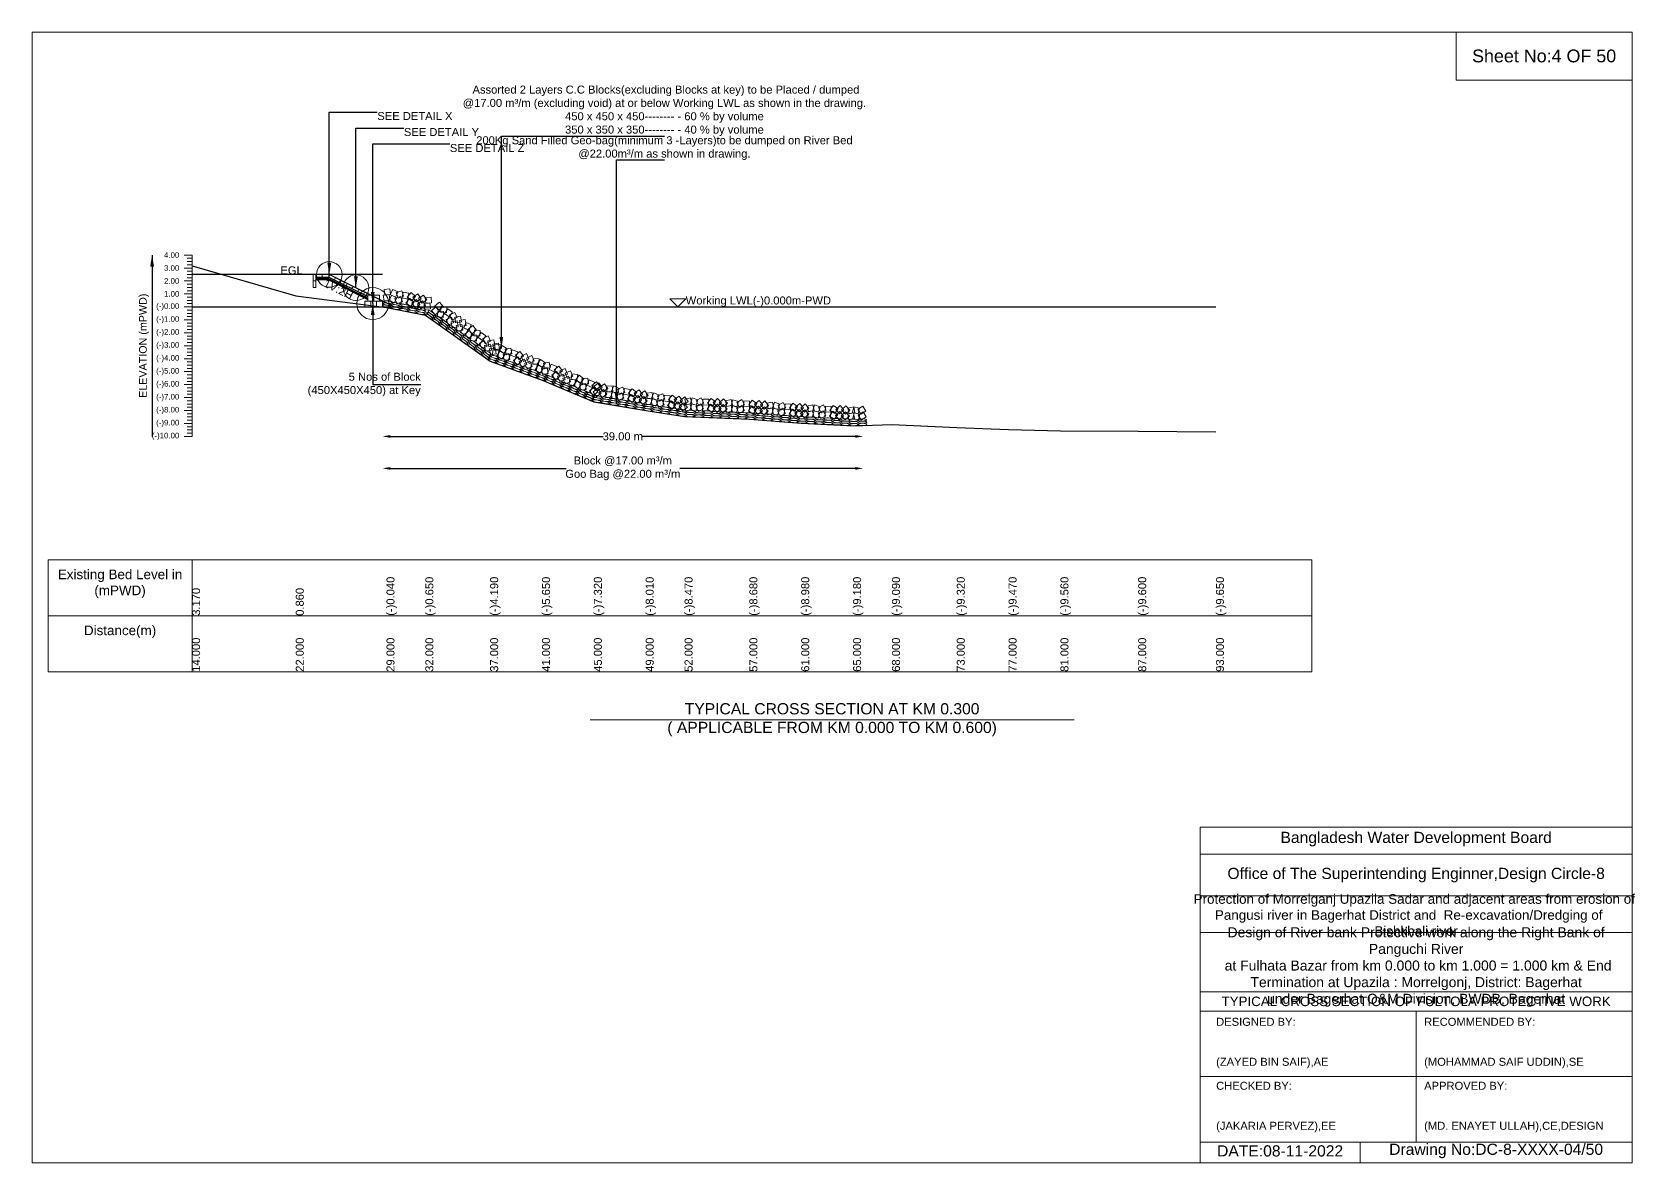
# Model space of a CAD drawing. Header units: inches. Extents: x 89000 to 305017, y -7071 to 0.
# Drawn here: x 145000 to 155017, y -7071 to 0 of the extents above; entities that cross this region are included whole.
import ezdxf

# ---------------------------------------------------------------- set-up
doc = ezdxf.new("R2010")
doc.units = ezdxf.units.IN
doc.header["$LTSCALE"] = 7
doc.header["$MEASUREMENT"] = 0
for name, color, linetype, lineweight in [('Cross section Data Border', 7, 'Continuous', 9), ('Cross Section Labels', 7, 'Continuous', 9), ('Existing_Bed_Level for Xsection', 7, 'Continuous', 25), ('Long Section Labels', 7, 'Continuous', 9)]:
    doc.layers.add(name, color=color, linetype=linetype, lineweight=lineweight)
doc.styles.get("Standard").update_dxf_attribs({"font": 'arial.ttf'})
doc.dimstyles.new('Appron Lebeling Style', dxfattribs={"dimtxt": 50, "dimasz": 50, "dimexe": 0.18, "dimexo": 0.0625, "dimgap": 0.09, "dimtad": 0, "dimtih": 1, "dimtoh": 1, "dimdec": 4, "dimzin": 0, "dimdsep": 46, "dimtxsty": 'Standard', "dimcen": 0.09, "dimse1": 1, "dimse2": 1, "dimadec": 0, "dimazin": 0, "dimtfac": 1, "dimtdec": 4, "dimtofl": 0, "dimtmove": 0, "dimatfit": 3, "dimfxl": 1, "dimtolj": 1, "dimtzin": 0, "dimarcsym": 0})
doc.dimstyles.get("Standard").update_dxf_attribs({"dimtxt": 0.18, "dimasz": 0.18, "dimexe": 0.18, "dimexo": 0.0625, "dimgap": 0.09, "dimtad": 0, "dimtih": 1, "dimtoh": 1, "dimdec": 4, "dimzin": 0, "dimdsep": 46, "dimtxsty": 'Standard', "dimcen": 0.09, "dimadec": 0, "dimazin": 0, "dimtfac": 1, "dimtdec": 4, "dimtofl": 0, "dimtmove": 0, "dimatfit": 3, "dimfxl": 1, "dimtolj": 1, "dimtzin": 0, "dimarcsym": 0})

# ---------------------------------------------------------------- blocks, each defined once
blk = doc.blocks.new('*D5')
at = {"layer": 'Cross Section Labels', "color": 0, "lineweight": -2, "transparency": 16777216}
for p, q in [((147240, -2528), (148570, -2528)), ((150145, -2528), (148815, -2528))]:
    blk.add_line(p, q, dxfattribs=at)
at = {"layer": 'Cross Section Labels', "color": 0, "transparency": 16777216}
for points in [[(147240, -2520), (147240, -2537), (147190, -2528)], [(150145, -2520), (150145, -2537), (150195, -2528)]]:
    blk.add_solid(points, dxfattribs=at)
at = {"layer": 'Defpoints', "color": 0, "transparency": 16777216}
for p in [(147190, -1718), (150195, -2460), (150195, -2528)]:
    blk.add_point(p, dxfattribs=at)
at = {"layer": 'Cross Section Labels', "color": 0, "transparency": 16777216, "insert": (148692, -2528), "char_height": 50, "attachment_point": 5}
blk.add_mtext('\\A1;39.00 m', dxfattribs=at)
blk = doc.blocks.new('*D6')
at = {"layer": 'Cross Section Labels', "color": 0, "lineweight": -2, "transparency": 16777216}
for p, q in [((147240, -2728), (148337, -2728)), ((150145, -2728), (149048, -2728))]:
    blk.add_line(p, q, dxfattribs=at)
at = {"layer": 'Cross Section Labels', "color": 0, "transparency": 16777216}
for points in [[(147240, -2720), (147240, -2737), (147190, -2728)], [(150145, -2720), (150145, -2737), (150195, -2728)]]:
    blk.add_solid(points, dxfattribs=at)
at = {"layer": 'Defpoints', "color": 0, "transparency": 16777216}
for p in [(147190, -1718), (150195, -2460), (150195, -2728)]:
    blk.add_point(p, dxfattribs=at)
at = {"layer": 'Cross Section Labels', "color": 0, "transparency": 16777216, "insert": (148692, -2728), "char_height": 50, "attachment_point": 5}
blk.add_mtext('\\A1;Block @17.00 m³/m ^JGoo Bag @22.00 m³/m ', dxfattribs=at)

msp = doc.modelspace()

# ---------------------------------------------------------------- linework, layer by layer
at = {"layer": 'Cross section Data Border'}
msp.add_lwpolyline([(145100, -3300), (152998.51042, -3300), (152998.51042, -4000), (145100, -4000)], close=True, dxfattribs=at)
for points in [[(146000, -3300), (146000, -4000)], [(145100, -3650), (152998.51042, -3650)]]:
    msp.add_lwpolyline(points, dxfattribs=at)
at = {"layer": 'Cross Section Labels'}
for points in [[(145000, 0), (155000, 0), (155000, -7071), (145000, -7071)], [(153900, 0), (155000, 0), (155000, -300), (153900, -300)], [(149035.2, -1718.35), (149085.2, -1668.35), (148985.2, -1668.35)]]:
    msp.add_lwpolyline(points, close=True, dxfattribs=at)
for points in [[(148488, -4300), (150000, -4300), (151512, -4300)], [(152300, -7071), (152300, -4971), (155000, -4971)], [(152300, -5141), (155000, -5141)], [(152300, -5401), (155000, -5401)], [(152300, -5631), (155000, -5631)], [(152300, -6001), (155000, -6001)], [(152300, -6121), (155000, -6121)], [(153650, -6121), (153650, -6941)], [(152300, -6531), (155000, -6531)], [(152300, -6941), (155000, -6941)], [(153300, -6941), (153300, -7071)]]:
    msp.add_lwpolyline(points, dxfattribs=at)
for centre, radius in [((146857.7, -1515.85), 80), ((147023.75, -1598.875), 80), ((147129.05, -1698.1), 100)]:
    msp.add_circle(centre, radius, dxfattribs=at)
at = {"layer": 'Existing_Bed_Level for Xsection'}
for points in [[(146000, -1461.58), (146648, -1648.69), (147215, -1721.59), (147458, -1771), (147863, -2057.74), (148187, -2176), (148511, -2311.27), (148835, -2367.16), (149078, -2404.42), (149483, -2421.43), (149807, -2445.73), (150131, -2461.93), (150374, -2454.64), (150779, -2473.27), (151103, -2485.42), (151427, -2492.71), (151913, -2495.95), (152399, -2500)], [(147189.8, -1515.85), (146000, -1515.85)], [(147262.7, -1718.35), (146861.12056, -1517.56028), (146857.7, -1515.85), (146853.8757, -1515.85), (146772.8757, -1515.85)], [(146772.8757, -1532.05), (146853.8757, -1532.05), (147098.675, -1654.44965)], [(146772.8757, -1540.15), (146851.96355, -1540.15), (147098.675, -1663.50573)], [(146772.8757, -1548.25), (146850.0514, -1548.25), (147098.675, -1672.5618)], [(146000, -1718.35), (152399, -1718.35)]]:
    msp.add_lwpolyline(points, dxfattribs=at)
at = {"layer": 'Long Section Labels'}
for points in [[(146000, -1394.35), (145950, -1394.35)], [(146000, -2528.35), (146000, -2447.35), (146000, -2366.35), (146000, -2285.35), (146000, -2204.35), (146000, -2123.35), (146000, -2042.35), (146000, -1961.35), (146000, -1880.35), (146000, -1799.35), (146000, -1718.35), (146000, -1637.35), (146000, -1556.35), (146000, -1475.35), (146000, -1394.35)], [(146000, -1475.35), (145950, -1475.35)], [(146000, -1414.6), (145970, -1414.6)], [(146000, -1434.85), (145970, -1434.85)], [(146000, -1455.1), (145970, -1455.1)], [(146000, -1495.6), (145970, -1495.6)], [(146000, -1556.35), (145950, -1556.35)], [(146000, -1515.85), (145970, -1515.85)], [(146000, -1536.1), (145970, -1536.1)], [(146000, -1576.6), (145970, -1576.6)], [(146000, -1596.85), (145970, -1596.85)], [(146000, -1637.35), (145950, -1637.35)], [(146000, -1617.1), (145970, -1617.1)], [(146000, -1657.6), (145970, -1657.6)], [(146000, -1677.85), (145970, -1677.85)], [(146000, -1698.1), (145970, -1698.1)], [(146000, -1718.35), (145950, -1718.35)], [(146000, -1799.35), (145950, -1799.35)], [(146000, -1738.6), (145970, -1738.6)], [(146000, -1758.85), (145970, -1758.85)], [(146000, -1779.1), (145970, -1779.1)], [(146000, -1880.35), (145950, -1880.35)], [(146000, -1819.6), (145970, -1819.6)], [(146000, -1839.85), (145970, -1839.85)], [(146000, -1860.1), (145970, -1860.1)], [(146000, -1900.6), (145970, -1900.6)], [(146000, -1961.35), (145950, -1961.35)], [(146000, -1920.85), (145970, -1920.85)], [(146000, -1941.1), (145970, -1941.1)], [(146000, -1981.6), (145970, -1981.6)], [(146000, -2001.85), (145970, -2001.85)], [(146000, -2042.35), (145950, -2042.35)], [(146000, -2022.1), (145970, -2022.1)], [(146000, -2062.6), (145970, -2062.6)], [(146000, -2082.85), (145970, -2082.85)], [(146000, -2103.1), (145970, -2103.1)], [(146000, -2123.35), (145950, -2123.35)], [(146000, -2143.6), (145970, -2143.6)], [(146000, -2163.85), (145970, -2163.85)], [(146000, -2184.1), (145970, -2184.1)], [(146000, -2204.35), (145950, -2204.35)], [(146000, -2285.35), (145950, -2285.35)], [(146000, -2224.6), (145970, -2224.6)], [(146000, -2244.85), (145970, -2244.85)], [(146000, -2265.1), (145970, -2265.1)], [(146000, -2366.35), (145950, -2366.35)], [(146000, -2305.6), (145970, -2305.6)], [(146000, -2325.85), (145970, -2325.85)], [(146000, -2346.1), (145970, -2346.1)], [(146000, -2386.6), (145970, -2386.6)], [(146000, -2447.35), (145950, -2447.35)], [(146000, -2406.85), (145970, -2406.85)], [(146000, -2427.1), (145970, -2427.1)], [(146000, -2467.6), (145970, -2467.6)], [(146000, -2487.85), (145970, -2487.85)], [(146000, -2528.35), (145950, -2528.35)], [(146000, -2508.1), (145970, -2508.1)]]:
    msp.add_lwpolyline(points, dxfattribs=at)
for points in [[(146772.8757, -1515.85), (146756.6757, -1515.85), (146756.6757, -1556.35), (146772.8757, -1556.35)], [(146772.8757, -1556.35), (146756.6757, -1556.35), (146756.6757, -1596.85), (146772.8757, -1596.85)], [(146813.3757, -1515.85), (146772.8757, -1515.85), (146772.8757, -1532.05), (146813.3757, -1532.05)], [(146853.8757, -1515.85), (146813.3757, -1515.85), (146813.3757, -1532.05), (146853.8757, -1532.05)], [(146897.34486, -1535.67243), (146861.12056, -1517.56028), (146853.8757, -1532.05), (146890.1, -1550.16215)], [(146933.56916, -1553.78458), (146897.34486, -1535.67243), (146890.1, -1550.16215), (146926.3243, -1568.2743)], [(146969.79346, -1571.89673), (146933.56916, -1553.78458), (146926.3243, -1568.2743), (146962.5486, -1586.38645)], [(147006.01776, -1590.00888), (146969.79346, -1571.89673), (146962.5486, -1586.38645), (146998.7729, -1604.4986)], [(147042.24207, -1608.12103), (147006.01776, -1590.00888), (146998.7729, -1604.4986), (147034.9972, -1622.61075)], [(147078.46637, -1626.23318), (147042.24207, -1608.12103), (147034.9972, -1622.61075), (147071.22151, -1640.7229)], [(147116.9, -1681.9), (147080.45, -1681.9), (147080.45, -1718.35), (147116.9, -1718.35)], [(147135.125, -1645.45), (147098.675, -1645.45), (147098.675, -1681.9), (147135.125, -1681.9)], [(147153.35, -1681.9), (147116.9, -1681.9), (147116.9, -1718.35), (147153.35, -1718.35)], [(147171.575, -1645.45), (147135.125, -1645.45), (147135.125, -1681.9), (147171.575, -1681.9)], [(147189.8, -1681.9), (147153.35, -1681.9), (147153.35, -1718.35), (147189.8, -1718.35)], [(147231.09232, -1641.12664), (147194.96971, -1646.00103), (147199.84411, -1682.12364), (147235.96672, -1677.24925)], [(147235.74049, -1604.97423), (147199.61788, -1609.84862), (147204.49228, -1645.97123), (147240.61488, -1641.09683)], [(147279.98622, -1660.90445), (147247.36727, -1644.63773), (147231.10054, -1677.25668), (147263.7195, -1693.52341)], [(147287.24911, -1625.18537), (147254.63015, -1608.91864), (147238.36343, -1641.53759), (147270.98238, -1657.80432)], [(147302.77397, -1653.28295), (147268.20197, -1664.83195), (147279.75097, -1699.40395), (147314.32297, -1687.85494)], [(147310.03685, -1617.56386), (147275.46485, -1629.11286), (147287.01385, -1663.68486), (147321.58585, -1652.13586)], [(147348.47254, -1669.37822), (147312.75345, -1662.11534), (147305.49057, -1697.83443), (147341.20966, -1705.09731)], [(147355.73542, -1633.65914), (147320.01633, -1626.39626), (147312.75345, -1662.11534), (147348.47254, -1669.37822)], [(147388.42548, -1689.2774), (147361.10883, -1665.14437), (147336.9758, -1692.46102), (147364.29245, -1716.59405)], [(147395.68836, -1653.55831), (147368.37171, -1629.42528), (147344.23868, -1656.74193), (147371.55533, -1680.87496)], [(147403.56541, -1672.87693), (147373.16457, -1692.9864), (147393.27404, -1723.38725), (147423.67489, -1703.27778)], [(147410.8283, -1637.15784), (147380.42745, -1657.26731), (147400.53692, -1687.66816), (147430.93777, -1667.55869)], [(147459.39806, -1710.52054), (147439.26439, -1680.13572), (147408.87956, -1700.26939), (147429.01324, -1730.65422)], [(147466.66094, -1674.80146), (147446.52727, -1644.41663), (147416.14244, -1664.55031), (147436.27612, -1694.93513)], [(147486.93022, -1693.34886), (147450.5489, -1695.58553), (147452.78558, -1731.96684), (147489.16689, -1729.73017)], [(147494.1931, -1657.62977), (147457.81179, -1659.86645), (147460.04846, -1696.24776), (147496.42977, -1694.01108)], [(147568.8718, -1716.10611), (147545.59361, -1688.05743), (147517.54493, -1711.33563), (147540.82313, -1739.3843)], [(147547.80968, -1745.85487), (147524.53148, -1717.8062), (147496.48281, -1741.0844), (147519.761, -1769.13307)], [(147571.73497, -1748.07949), (147535.44274, -1744.69181), (147532.05505, -1780.98404), (147568.34728, -1784.37172)], [(147592.7971, -1718.33072), (147556.50486, -1714.94304), (147553.11718, -1751.23527), (147589.40941, -1754.62296)], [(147607.04923, -1781.25057), (147577.30046, -1760.18845), (147556.23833, -1789.93721), (147585.9871, -1810.99934)], [(147628.11136, -1751.50181), (147598.36259, -1730.43968), (147577.30046, -1760.18845), (147607.04923, -1781.25057)], [(147635.57132, -1815.58285), (147620.31937, -1782.47725), (147587.21377, -1797.7292), (147602.46572, -1830.8348)], [(147656.63345, -1785.83408), (147641.3815, -1752.72848), (147608.2759, -1767.98043), (147623.52785, -1801.08603)], [(147677.10499, -1776.93976), (147641.17382, -1783.06783), (147647.3019, -1818.99901), (147683.23307, -1812.87093)], [(147712.9937, -1833.91631), (147706.83701, -1797.99003), (147670.91073, -1804.14671), (147677.06742, -1840.07299)], [(147656.04286, -1806.68853), (147620.11169, -1812.8166), (147626.23977, -1848.74778), (147662.17094, -1842.6197)], [(147691.93157, -1863.66508), (147685.77488, -1827.73879), (147649.8486, -1833.89548), (147656.00529, -1869.82176)], [(147724.05234, -1859.06697), (147689.86342, -1846.42892), (147677.22537, -1880.61784), (147711.41429, -1893.25589)], [(147745.11447, -1829.3182), (147710.92555, -1816.68015), (147698.2875, -1850.86908), (147732.47642, -1863.50712)], [(147756.05106, -1893.28977), (147732.77286, -1865.2411), (147704.72419, -1888.5193), (147728.00239, -1916.56797)], [(147777.11319, -1863.541), (147753.83499, -1835.49233), (147725.78632, -1858.77053), (147749.06451, -1886.8192)], [(147779.97635, -1895.51439), (147743.68412, -1892.12671), (147740.29643, -1928.41894), (147776.58866, -1931.80662)], [(147801.03848, -1865.76562), (147764.74625, -1862.37794), (147761.35856, -1898.67017), (147797.65079, -1902.05785)], [(147836.35274, -1898.9367), (147806.60397, -1877.87458), (147785.54184, -1907.62334), (147815.29061, -1928.68547)], [(147864.87483, -1933.26897), (147849.62288, -1900.16338), (147816.51728, -1915.41533), (147831.76924, -1948.52093)], [(147815.29061, -1928.68547), (147785.54184, -1907.62334), (147764.47971, -1937.37211), (147794.22848, -1958.43424)], [(147843.8127, -1963.01774), (147828.56075, -1929.91215), (147795.45516, -1945.1641), (147810.70711, -1978.26969)], [(147864.28425, -1954.12342), (147828.35307, -1960.2515), (147834.48115, -1996.18267), (147870.41232, -1990.0546)], [(147885.34637, -1924.37466), (147849.4152, -1930.50273), (147855.54328, -1966.43391), (147891.47445, -1960.30583)], [(147900.17295, -2011.09997), (147894.01626, -1975.17369), (147858.08998, -1981.33038), (147864.24667, -2017.25666)], [(147916.38071, -1990.08303), (147880.07167, -1986.88048), (147876.86913, -2023.18952), (147913.17816, -2026.39207)], [(147921.23508, -1981.35121), (147915.07839, -1945.42492), (147879.15211, -1951.58161), (147885.3088, -1987.50789)], [(147928.87848, -1955.84258), (147892.56944, -1952.64003), (147889.36689, -1988.94907), (147925.67593, -1992.15162)], [(147956.2528, -2014.68659), (147926.41792, -1993.74661), (147905.47794, -2023.58149), (147935.31282, -2044.52147)], [(147968.75056, -1980.44614), (147938.91569, -1959.50616), (147917.97571, -1989.34104), (147947.81058, -2010.28102)], [(147992.41878, -1976.30081), (147956.51304, -1982.57616), (147962.78838, -2018.4819), (147998.69413, -2012.20656)], [(148035.21314, -1999.01778), (148000.97269, -1986.52001), (147988.47493, -2020.76046), (148022.71538, -2033.25823)], [(148071.75975, -2024.64121), (148048.3388, -1996.71162), (148020.40922, -2020.13256), (148043.83016, -2048.06215)], [(147979.92102, -2010.54126), (147944.01527, -2016.81661), (147950.29062, -2052.72235), (147986.19636, -2046.44701)], [(148022.71538, -2033.25823), (147988.47493, -2020.76046), (147975.97716, -2055.00091), (148010.21761, -2067.49868)], [(148059.26198, -2058.88165), (148035.84104, -2030.95207), (148007.91145, -2054.37301), (148031.3324, -2082.3026)], [(148076.67406, -2044.91696), (148043.61903, -2060.2782), (148058.98027, -2093.33323), (148092.0353, -2077.97199)], [(148089.17182, -2010.67651), (148056.1168, -2026.03776), (148071.47804, -2059.09278), (148104.53307, -2043.73154)], [(148126.28279, -2090.45047), (148110.89523, -2057.40769), (148077.85245, -2072.79525), (148093.24, -2105.83803)], [(148138.78055, -2056.21003), (148123.39299, -2023.16724), (148090.35021, -2038.5548), (148105.73777, -2071.59758)], [(148156.06386, -2077.56738), (148119.75482, -2074.36483), (148116.55227, -2110.67387), (148152.86131, -2113.87642)], [(148168.56162, -2043.32693), (148132.25259, -2040.12438), (148129.05004, -2076.43342), (148165.35908, -2079.63597)], [(148195.93594, -2102.17094), (148166.10107, -2081.23096), (148145.16109, -2111.06584), (148174.99596, -2132.00582)], [(148208.43371, -2067.93049), (148178.59883, -2046.99051), (148157.65885, -2076.82539), (148187.49373, -2097.76537)], [(148219.60417, -2098.02561), (148183.69842, -2104.30095), (148189.97377, -2140.2067), (148225.87951, -2133.93135)], [(148232.10193, -2063.78516), (148196.19618, -2070.0605), (148202.47153, -2105.96625), (148238.37728, -2099.6909)], [(148278.8783, -2090.59505), (148245.2421, -2076.55194), (148231.19899, -2110.18814), (148264.83519, -2124.23125)], [(148314.22091, -2117.85518), (148292.09532, -2088.88864), (148263.12877, -2111.01423), (148285.25436, -2139.98077)], [(148264.83519, -2124.23125), (148231.19899, -2110.18814), (148217.15588, -2143.82433), (148250.79208, -2157.86744)], [(148300.1778, -2151.49138), (148278.0522, -2122.52483), (148249.08566, -2144.65042), (148271.21125, -2173.61697)], [(148318.20737, -2138.33358), (148284.4875, -2152.17456), (148298.32847, -2185.89443), (148332.04835, -2172.05346)], [(148332.25048, -2104.69739), (148298.53061, -2118.53837), (148312.37158, -2152.25824), (148346.09146, -2138.41726)], [(148365.69245, -2186.07763), (148351.82462, -2152.36879), (148318.11578, -2166.23661), (148331.98361, -2199.94545)], [(148379.73556, -2152.44143), (148365.86773, -2118.73259), (148332.15889, -2132.60042), (148346.02672, -2166.30926)], [(148396.02898, -2174.56323), (148359.90331, -2169.71156), (148355.05164, -2205.83723), (148391.17731, -2210.6889)], [(148410.07209, -2140.92704), (148373.94642, -2136.07537), (148369.09475, -2172.20104), (148405.22042, -2177.05271)], [(148434.74003, -2200.95589), (148405.88906, -2178.67981), (148383.61298, -2207.53079), (148412.46395, -2229.80687)], [(148448.78314, -2167.3197), (148419.93217, -2145.04362), (148397.65609, -2173.8946), (148426.50706, -2196.17068)], [(148458.57239, -2197.89201), (148422.41825, -2202.52676), (148427.05301, -2238.6809), (148463.20714, -2234.04614)], [(148472.6155, -2164.25581), (148436.46136, -2168.89057), (148441.09612, -2205.04471), (148477.25026, -2200.40995)], [(148514.33165, -2188.89683), (148480.69546, -2174.85372), (148466.65235, -2208.48991), (148500.28854, -2222.53302)], [(148549.67426, -2216.15696), (148527.54867, -2187.19041), (148498.58213, -2209.316), (148520.70772, -2238.28255)], [(148542.15623, -2193.08714), (148512.36763, -2214.09289), (148533.37338, -2243.8815), (148563.16198, -2222.87575)], [(148599.08498, -2229.05164), (148578.05551, -2199.27977), (148548.28364, -2220.30923), (148569.31311, -2250.0811)], [(148500.28854, -2222.53302), (148466.65235, -2208.48991), (148452.60924, -2242.12611), (148486.24543, -2256.16922)], [(148535.63115, -2249.79315), (148513.50556, -2220.82661), (148484.53902, -2242.9522), (148506.66461, -2271.91874)], [(148535.96012, -2229.00665), (148506.17152, -2250.0124), (148527.17727, -2279.801), (148556.96587, -2258.79525)], [(148592.88886, -2264.97114), (148571.8594, -2235.19927), (148542.08753, -2256.22874), (148563.11699, -2286.0006)], [(148619.89752, -2246.98729), (148583.59893, -2250.30623), (148586.91788, -2286.60482), (148623.21646, -2283.28587)], [(148626.09363, -2211.06778), (148589.79505, -2214.38673), (148593.11399, -2250.68531), (148629.41258, -2247.36637)], [(148663.51576, -2264.09189), (148630.42692, -2248.80361), (148615.13864, -2281.89245), (148648.22748, -2297.18072)], [(148669.71187, -2228.17238), (148636.62303, -2212.88411), (148621.33476, -2245.97294), (148654.4236, -2261.26122)], [(148686.06646, -2255.79525), (148651.85367, -2268.36852), (148664.42694, -2302.58131), (148698.63974, -2290.00804)], [(148692.26258, -2219.87574), (148658.04978, -2232.44902), (148670.62306, -2266.66181), (148704.83585, -2254.08854)], [(148732.22401, -2270.5227), (148696.30451, -2264.32659), (148690.1084, -2300.24609), (148726.0279, -2306.4422)], [(148738.42013, -2234.6032), (148702.50063, -2228.40708), (148696.30451, -2264.32659), (148732.22401, -2270.5227)], [(148772.75175, -2289.22344), (148744.72864, -2265.91447), (148721.41967, -2293.93758), (148749.44278, -2317.24655)], [(148778.94786, -2253.30394), (148750.92475, -2229.99497), (148727.61579, -2258.01808), (148755.63889, -2281.32704)], [(148787.39664, -2272.37945), (148757.60803, -2293.3852), (148778.61378, -2323.1738), (148808.40239, -2302.16805)], [(148793.59275, -2236.45994), (148763.80415, -2257.46569), (148784.8099, -2287.2543), (148814.5985, -2266.24855)], [(148844.32538, -2308.34394), (148823.29592, -2278.57207), (148793.52405, -2299.60154), (148814.55351, -2329.3734)], [(148850.52149, -2272.42444), (148829.49203, -2242.65257), (148799.72016, -2263.68203), (148820.74963, -2293.4539)], [(148869.89388, -2289.69513), (148833.66359, -2293.69118), (148837.65964, -2329.92147), (148873.88993, -2325.92543)], [(148875.41832, -2253.66621), (148839.18803, -2257.66226), (148843.18407, -2293.89255), (148879.41436, -2289.89651)], [(148913.82386, -2305.98242), (148880.45536, -2291.31456), (148865.7875, -2324.68305), (148899.156, -2339.35091)], [(148919.34829, -2269.9535), (148885.9798, -2255.28564), (148871.31194, -2288.65413), (148904.68043, -2303.32199)], [(148936.21574, -2297.26621), (148902.24364, -2310.47603), (148915.45347, -2344.44813), (148949.42556, -2331.23831)], [(148941.74017, -2261.23729), (148907.76808, -2274.44711), (148920.9779, -2308.41921), (148954.94999, -2295.20939)], [(148988.16463, -2275.10044), (148952.13571, -2269.57601), (148946.61128, -2305.60493), (148982.6402, -2311.12936)], [(149029.03444, -2293.04129), (149000.58105, -2270.25956), (148977.79932, -2298.71295), (149006.25271, -2321.49468)], [(149043.36231, -2275.92682), (149013.97106, -2297.48505), (149035.52929, -2326.87629), (149064.92054, -2305.31806)], [(149100.95257, -2310.82221), (149079.37094, -2281.44814), (149049.99687, -2303.02977), (149071.5785, -2332.40384)], [(149114.99639, -2287.56099), (149079.42513, -2295.51633), (149087.38047, -2331.0876), (149122.95174, -2323.13225)], [(149160.45081, -2298.91941), (149125.67189, -2288.00936), (149114.76184, -2322.78828), (149149.54076, -2333.69833)], [(149181.74858, -2287.79406), (149149.43488, -2304.65903), (149166.29985, -2336.97273), (149198.61356, -2320.10776)], [(149229.41584, -2296.46878), (149192.99794, -2294.93922), (149191.46839, -2331.35712), (149227.88628, -2332.88667)], [(149272.01045, -2309.8072), (149241.22471, -2290.29206), (149221.70957, -2321.07779), (149252.4953, -2340.59294)], [(149284.36971, -2291.22114), (149257.52699, -2315.88024), (149282.18609, -2342.72296), (149309.02881, -2318.06386)], [(149345.44756, -2319.5729), (149320.7671, -2292.74983), (149293.94403, -2317.4303), (149318.62449, -2344.25337)], [(149369.92165, -2298.26785), (149334.35038, -2306.22319), (149342.30573, -2341.79446), (149377.87699, -2333.83911)], [(149415.37607, -2309.62627), (149380.59715, -2298.71622), (149369.68709, -2333.49514), (149404.46601, -2344.40519)], [(149436.67384, -2298.50092), (149404.36014, -2315.36589), (149421.22511, -2347.67959), (149453.53881, -2330.81462)], [(149530.22992, -2322.01317), (149500.10246, -2301.49638), (149479.58567, -2331.62384), (149509.71314, -2352.14063)], [(149543.19359, -2303.84351), (149515.55463, -2327.60673), (149539.31784, -2355.24569), (149566.9568, -2331.48247)], [(148982.6402, -2311.12936), (148946.61128, -2305.60493), (148941.08685, -2341.63385), (148977.11577, -2347.15828)], [(149023.51, -2329.07021), (148995.05661, -2306.28848), (148972.27488, -2334.74187), (149000.72827, -2357.5236)], [(149037.83787, -2311.95574), (149008.44663, -2333.51397), (149030.00486, -2362.90521), (149059.3961, -2341.34698)], [(149095.42813, -2346.85113), (149073.84651, -2317.47706), (149044.47244, -2339.05869), (149066.05406, -2368.43276)], [(149113.46684, -2323.97888), (149077.89557, -2331.93423), (149085.85092, -2367.50549), (149121.42219, -2359.55015)], [(149158.92126, -2335.33731), (149124.14234, -2324.42725), (149113.23229, -2359.20617), (149148.01121, -2370.11622)], [(149180.21903, -2324.21195), (149147.90533, -2341.07692), (149164.7703, -2373.39063), (149197.084, -2356.52565)], [(149227.88628, -2332.88667), (149191.46839, -2331.35712), (149189.93884, -2367.77501), (149226.35673, -2369.30456)], [(149270.4809, -2346.2251), (149239.69516, -2326.70995), (149220.18001, -2357.49569), (149250.96575, -2377.01083)], [(149282.84016, -2327.63904), (149255.99744, -2352.29813), (149280.65654, -2379.14085), (149307.49926, -2354.48175)], [(149343.91801, -2355.9908), (149319.23755, -2329.16773), (149292.41447, -2353.84819), (149317.09494, -2380.67126)], [(149368.3921, -2334.68574), (149332.82083, -2342.64109), (149340.77618, -2378.21235), (149376.34744, -2370.25701)], [(149413.84652, -2346.04417), (149379.0676, -2335.13411), (149368.15754, -2369.91303), (149402.93646, -2380.82309)], [(149435.14429, -2334.91881), (149402.83059, -2351.78378), (149419.69556, -2384.09749), (149452.00926, -2367.23252)], [(149482.81154, -2343.59353), (149446.39365, -2342.06398), (149444.86409, -2378.48187), (149481.28199, -2380.01142)], [(149484.34109, -2307.17564), (149447.9232, -2305.64609), (149446.39365, -2342.06398), (149482.81154, -2343.59353)], [(149527.50383, -2358.36108), (149497.37637, -2337.8443), (149476.85958, -2367.97176), (149506.98704, -2388.48854)], [(149540.46749, -2340.19143), (149512.82853, -2363.95464), (149536.59175, -2391.5936), (149564.23071, -2367.83039)], [(149600.58016, -2370.53601), (149576.79494, -2342.91599), (149549.17491, -2366.7012), (149572.96013, -2394.32123)], [(149603.30625, -2334.1881), (149579.52103, -2306.56807), (149551.90101, -2330.35329), (149575.68622, -2357.97332)], [(149625.74149, -2350.04715), (149589.9279, -2356.82866), (149596.70941, -2392.64226), (149632.523, -2385.86074)], [(149628.46758, -2313.69923), (149592.65399, -2320.48075), (149599.4355, -2356.29434), (149635.2491, -2349.51283)], [(149670.79789, -2362.89391), (149636.39648, -2350.84627), (149624.34884, -2385.24768), (149658.75025, -2397.29532)], [(149673.52398, -2326.546), (149639.12257, -2314.49836), (149627.07493, -2348.89977), (149661.47634, -2360.9474)], [(149692.44993, -2352.47481), (149659.5992, -2368.26824), (149675.39263, -2401.11896), (149708.24335, -2385.32554)], [(149695.17602, -2316.1269), (149662.3253, -2331.92032), (149678.11872, -2364.77105), (149710.96945, -2348.97763)], [(149739.8062, -2362.71207), (149703.45828, -2359.98598), (149700.73219, -2396.33389), (149737.0801, -2399.05999)], [(149742.53229, -2326.36416), (149706.18438, -2323.63806), (149703.45828, -2359.98598), (149739.8062, -2362.71207)], [(149781.93923, -2377.44374), (149751.81177, -2356.92695), (149731.29498, -2387.05441), (149761.42245, -2407.5712)], [(149784.66533, -2341.09582), (149754.53787, -2320.57904), (149734.02108, -2350.7065), (149764.14854, -2371.22329)], [(149794.9029, -2359.27408), (149767.26394, -2383.0373), (149791.02715, -2410.67626), (149818.66611, -2386.91304)], [(149797.62899, -2322.92617), (149769.99003, -2346.68938), (149793.75324, -2374.32834), (149821.3922, -2350.56513)], [(149853.60357, -2388.44053), (149829.13802, -2361.42129), (149802.11878, -2385.88684), (149826.58433, -2412.90608)], [(149855.42379, -2352.03601), (149830.95824, -2325.01677), (149803.939, -2349.48232), (149828.40455, -2376.50156)], [(149878.24695, -2367.33153), (149842.61331, -2375.00266), (149850.28444, -2410.6363), (149885.91808, -2402.96517)], [(149880.06717, -2330.92701), (149844.43354, -2338.59813), (149852.10466, -2374.23177), (149887.7383, -2366.56064)], [(149923.60925, -2379.05245), (149888.91853, -2367.86511), (149877.73118, -2402.55582), (149912.4219, -2413.74317)], [(149925.42947, -2342.64793), (149890.73876, -2331.46058), (149879.55141, -2366.1513), (149914.24213, -2377.33865)], [(149944.99515, -2368.09748), (149912.54785, -2384.70395), (149929.15432, -2417.15125), (149961.60163, -2400.54478)], [(149946.81538, -2331.69295), (149914.36808, -2348.29943), (149930.97455, -2380.74673), (149963.42185, -2364.14026)], [(149992.59164, -2377.15244), (149956.18711, -2375.33222), (149954.36689, -2411.73674), (149990.77141, -2413.55697)], [(149994.41186, -2340.74792), (149958.00734, -2338.92769), (149956.18711, -2375.33222), (149992.59164, -2377.15244)], [(150035.07841, -2390.83048), (150004.44944, -2371.07019), (149984.68916, -2401.69916), (150015.31812, -2421.45944)], [(150036.89864, -2354.42595), (150006.26967, -2334.66567), (149986.50938, -2365.29463), (150017.13835, -2385.05492)], [(150047.58565, -2372.34367), (150020.54694, -2396.7877), (150044.99096, -2423.82641), (150072.02968, -2399.38239)], [(150049.40588, -2335.93915), (150022.36716, -2360.38318), (150046.81119, -2387.42189), (150073.8499, -2362.97786)], [(150108.43523, -2401.18211), (150083.96967, -2374.16287), (150056.95043, -2398.62842), (150081.41599, -2425.64766)], [(150110.25545, -2364.77759), (150085.7899, -2337.75835), (150058.77066, -2362.2239), (150083.23621, -2389.24314)], [(150133.07861, -2380.07311), (150097.44497, -2387.74424), (150105.1161, -2423.37788), (150140.74974, -2415.70675)], [(150134.89883, -2343.66859), (150099.26519, -2351.33972), (150106.93632, -2386.97336), (150142.56996, -2379.30223)], [(150171.595, -2351.79563), (150136.12163, -2343.41456), (150127.74057, -2378.88794), (150163.21394, -2387.269)], [(150172.68801, -2388.22924), (150137.21464, -2379.84817), (150128.83357, -2415.32155), (150164.30695, -2423.70261)], [(150192.03769, -2339.16767), (150161.02029, -2358.31248), (150180.1651, -2389.32988), (150211.1825, -2370.18507)], [(150193.1307, -2375.60128), (150162.1133, -2394.74609), (150181.25811, -2425.76349), (150212.2755, -2406.61868)]]:
    msp.add_lwpolyline(points, close=True, dxfattribs=at)
for centre, major_axis in [((147220.63393, -1701.65791), (26.41625, -5.3713)), ((147223.37769, -1688.16403), (26.41625, -5.3713)), ((147273.46643, -1712.40051), (26.41625, -5.3713)), ((147276.21018, -1698.90664), (26.41625, -5.3713)), ((147329.04268, -1709.64924), (26.41625, -5.3713)), ((147217.89018, -1715.15178), (26.41625, -5.3713)), ((147270.72267, -1725.89439), (26.41625, -5.3713)), ((147323.55517, -1736.637), (26.41625, -5.3713)), ((147326.29892, -1723.14312), (26.41625, -5.3713)), ((147376.38767, -1747.37961), (26.41625, -5.3713)), ((147379.13142, -1733.88573), (26.41625, -5.3713)), ((147381.87518, -1720.39185), (26.41625, -5.3713)), ((147429.22016, -1758.12221), (26.41625, -5.3713)), ((147431.96392, -1744.62834), (26.41625, -5.3713)), ((147434.70767, -1731.13446), (26.41625, -5.3713)), ((147480.86817, -1778.75474), (22.00087, -15.57661)), ((147488.82498, -1767.51632), (22.00087, -15.57661)), ((147496.78178, -1756.2779), (22.00087, -15.57661)), ((147524.86991, -1809.90797), (22.00087, -15.57661)), ((147532.82671, -1798.66955), (22.00087, -15.57661)), ((147540.78351, -1787.43113), (22.00087, -15.57661)), ((147584.78525, -1818.58435), (22.00087, -15.57661)), ((147568.87164, -1841.0612), (22.00087, -15.57661)), ((147576.82844, -1829.82278), (22.00087, -15.57661)), ((147612.87337, -1872.21443), (22.00087, -15.57661)), ((147620.83018, -1860.97601), (22.00087, -15.57661)), ((147628.78698, -1849.73758), (22.00087, -15.57661)), ((147656.87511, -1903.36766), (22.00087, -15.57661)), ((147664.83191, -1892.12923), (22.00087, -15.57661)), ((147672.78872, -1880.89081), (22.00087, -15.57661)), ((147716.79045, -1912.04404), (22.00087, -15.57661)), ((147700.87684, -1934.52089), (22.00087, -15.57661)), ((147708.83365, -1923.28246), (22.00087, -15.57661)), ((147744.87858, -1965.67411), (22.00087, -15.57661)), ((147752.83538, -1954.43569), (22.00087, -15.57661)), ((147760.79219, -1943.19727), (22.00087, -15.57661)), ((147788.88031, -1996.82734), (22.00087, -15.57661)), ((147796.83712, -1985.58892), (22.00087, -15.57661)), ((147804.79392, -1974.35049), (22.00087, -15.57661)), ((147840.83885, -2016.74215), (22.00087, -15.57661)), ((147848.79566, -2005.50372), (22.00087, -15.57661)), ((147832.88205, -2027.98057), (22.00087, -15.57661)), ((147876.76165, -2055.43371), (25.32271, -9.24279)), ((147881.48303, -2042.49843), (25.32271, -9.24279)), ((147886.20441, -2029.56315), (25.32271, -9.24279)), ((147927.40708, -2073.91929), (25.32271, -9.24279)), ((147932.12846, -2060.98401), (25.32271, -9.24279)), ((147936.84984, -2048.04873), (25.32271, -9.24279)), ((147978.05251, -2092.40488), (25.32271, -9.24279)), ((147982.77389, -2079.46959), (25.32271, -9.24279)), ((147987.49527, -2066.53431), (25.32271, -9.24279)), ((148028.69794, -2110.89046), (25.32271, -9.24279)), ((148033.41932, -2097.95518), (25.32271, -9.24279)), ((148038.1407, -2085.0199), (25.32271, -9.24279)), ((148084.06475, -2116.44076), (25.32271, -9.24279)), ((148088.78613, -2103.50548), (25.32271, -9.24279)), ((148079.34337, -2129.37604), (25.32271, -9.24279)), ((148129.9888, -2147.86162), (25.32271, -9.24279)), ((148134.71018, -2134.92634), (25.32271, -9.24279)), ((148139.43156, -2121.99106), (25.32271, -9.24279)), ((148180.63423, -2166.3472), (25.32271, -9.24279)), ((148185.35561, -2153.41192), (25.32271, -9.24279)), ((148190.07699, -2140.47664), (25.32271, -9.24279)), ((148230.8318, -2186.83882), (24.87583, -10.38566)), ((148236.13697, -2174.13181), (24.87583, -10.38566)), ((148241.44215, -2161.4248), (24.87583, -10.38566)), ((148280.58347, -2207.61014), (24.87583, -10.38566)), ((148285.88864, -2194.90313), (24.87583, -10.38566)), ((148291.19382, -2182.19613), (24.87583, -10.38566)), ((148335.64031, -2215.67445), (24.87583, -10.38566)), ((148340.94548, -2202.96745), (24.87583, -10.38566)), ((148330.33513, -2228.38146), (24.87583, -10.38566)), ((148380.0868, -2249.15278), (24.87583, -10.38566)), ((148385.39198, -2236.44577), (24.87583, -10.38566)), ((148390.69715, -2223.73877), (24.87583, -10.38566)), ((148429.83847, -2269.9241), (24.87583, -10.38566)), ((148435.14364, -2257.2171), (24.87583, -10.38566)), ((148440.44882, -2244.51009), (24.87583, -10.38566)), ((148479.59014, -2290.69542), (24.87583, -10.38566)), ((148484.89531, -2277.98842), (24.87583, -10.38566)), ((148490.20049, -2265.28141), (24.87583, -10.38566)), ((148528.92462, -2307.37531), (26.56447, -4.58237)), ((148531.26537, -2293.80572), (26.56447, -4.58237)), ((148533.60613, -2280.23613), (26.56447, -4.58237)), ((148584.39431, -2302.97046), (26.56447, -4.58237)), ((148586.73506, -2289.40087), (26.56447, -4.58237)), ((148637.52324, -2312.1352), (26.56447, -4.58237)), ((148639.864, -2298.56561), (26.56447, -4.58237)), ((148692.99293, -2307.73036), (26.56447, -4.58237)), ((148582.05355, -2316.54005), (26.56447, -4.58237)), ((148635.18249, -2325.70479), (26.56447, -4.58237)), ((148688.31142, -2334.86954), (26.56447, -4.58237)), ((148690.65218, -2321.29995), (26.56447, -4.58237)), ((148741.44036, -2344.03428), (26.56447, -4.58237)), ((148743.78111, -2330.46469), (26.56447, -4.58237)), ((148746.12187, -2316.8951), (26.56447, -4.58237)), ((148794.5693, -2353.19902), (26.56447, -4.58237)), ((148796.91005, -2339.62943), (26.56447, -4.58237)), ((148799.2508, -2326.05984), (26.56447, -4.58237)), ((148847.60647, -2362.12753), (26.64539, -4.08563)), ((148849.69348, -2348.5166), (26.64539, -4.08563)), ((148851.78049, -2334.90567), (26.64539, -4.08563)), ((148900.89725, -2370.29878), (26.64539, -4.08563)), ((148902.98426, -2356.68785), (26.64539, -4.08563)), ((148905.07127, -2343.07693), (26.64539, -4.08563)), ((148954.18803, -2378.47003), (26.64539, -4.08563)), ((148956.27504, -2364.85911), (26.64539, -4.08563)), ((148958.36205, -2351.24818), (26.64539, -4.08563)), ((149007.4788, -2386.64128), (26.64539, -4.08563)), ((149009.56581, -2373.03036), (26.64539, -4.08563)), ((149011.65282, -2359.41943), (26.64539, -4.08563)), ((149060.76958, -2394.81254), (26.64539, -4.08563)), ((149062.85659, -2381.20161), (26.64539, -4.08563)), ((149064.9436, -2367.59068), (26.64539, -4.08563)), ((149113.68382, -2399.02765), (26.93306, -1.13119)), ((149114.26165, -2385.26978), (26.93306, -1.13119)), ((149114.83948, -2371.51191), (26.93306, -1.13119)), ((149167.54993, -2401.29003), (26.93306, -1.13119)), ((149168.12776, -2387.53216), (26.93306, -1.13119)), ((149168.70559, -2373.77429), (26.93306, -1.13119)), ((149221.41604, -2403.5524), (26.93306, -1.13119)), ((149221.99387, -2389.79453), (26.93306, -1.13119)), ((149222.5717, -2376.03666), (26.93306, -1.13119)), ((149275.28215, -2405.81478), (26.93306, -1.13119)), ((149275.85998, -2392.05691), (26.93306, -1.13119)), ((149276.43781, -2378.29904), (26.93306, -1.13119)), ((149329.14826, -2408.07716), (26.93306, -1.13119)), ((149329.72609, -2394.31929), (26.93306, -1.13119)), ((149330.30392, -2380.56142), (26.93306, -1.13119)), ((149383.01437, -2410.33953), (26.93306, -1.13119)), ((149383.5922, -2396.58166), (26.93306, -1.13119)), ((149384.17003, -2382.82379), (26.93306, -1.13119)), ((149437.45831, -2398.84404), (26.93306, -1.13119)), ((149438.03614, -2385.08617), (26.93306, -1.13119)), ((149491.98813, -2401.3911), (26.8813, -2.0161)), ((149493.01799, -2387.65966), (26.8813, -2.0161)), ((149545.75074, -2405.42329), (26.8813, -2.0161)), ((149546.7806, -2391.69186), (26.8813, -2.0161)), ((149599.51334, -2409.45549), (26.8813, -2.0161)), ((149600.5432, -2395.72406), (26.8813, -2.0161)), ((149654.30581, -2399.75625), (26.8813, -2.0161)), ((149708.06841, -2403.78845), (26.8813, -2.0161)), ((149761.83102, -2407.82064), (26.8813, -2.0161)), ((149814.74745, -2411.64937), (26.92317, -1.34616)), ((149436.88048, -2412.60191), (26.93306, -1.13119)), ((149490.95828, -2415.12253), (26.8813, -2.0161)), ((149544.72088, -2419.15473), (26.8813, -2.0161)), ((149598.48349, -2423.18692), (26.8813, -2.0161)), ((149652.24609, -2427.21912), (26.8813, -2.0161)), ((149653.27595, -2413.48769), (26.8813, -2.0161)), ((149706.0087, -2431.25132), (26.8813, -2.0161)), ((149707.03855, -2417.51988), (26.8813, -2.0161)), ((149759.7713, -2435.28351), (26.8813, -2.0161)), ((149760.80116, -2421.55208), (26.8813, -2.0161)), ((149813.37217, -2439.15501), (26.92317, -1.34616)), ((149814.05981, -2425.40219), (26.92317, -1.34616)), ((149867.2185, -2441.84732), (26.92317, -1.34616)), ((149867.90615, -2428.0945), (26.92317, -1.34616)), ((149868.59379, -2414.34168), (26.92317, -1.34616)), ((149921.06484, -2444.53964), (26.92317, -1.34616)), ((149921.75248, -2430.78682), (26.92317, -1.34616)), ((149922.44012, -2417.034), (26.92317, -1.34616)), ((149974.91117, -2447.23196), (26.92317, -1.34616)), ((149975.59881, -2433.47914), (26.92317, -1.34616)), ((149976.28645, -2419.72632), (26.92317, -1.34616)), ((150028.75751, -2449.92427), (26.92317, -1.34616)), ((150029.44515, -2436.17145), (26.92317, -1.34616)), ((150030.13279, -2422.41864), (26.92317, -1.34616)), ((150082.60384, -2452.61659), (26.92317, -1.34616)), ((150083.29148, -2438.86377), (26.92317, -1.34616)), ((150083.97912, -2425.11095), (26.92317, -1.34616)), ((150135.07815, -2427.36717), (26.94468, 0.80834)), ((150135.49106, -2441.13098), (26.94468, 0.80834)), ((150135.90398, -2454.89478), (26.94468, 0.80834)), ((150188.9675, -2425.75049), (26.94468, 0.80834)), ((150189.38042, -2439.51429), (26.94468, 0.80834)), ((150189.79333, -2453.2781), (26.94468, 0.80834))]:
    msp.add_ellipse(centre, major_axis=major_axis, ratio=0.255, dxfattribs=at)

# ---------------------------------------------------------------- texts
at = {"layer": 'Cross section Data Border', "char_height": 60, "width": 800, "attachment_point": 5}
for s, insert in [('Existing Bed Level in (mPWD)', (145550, -3450)), ('Distance(m)', (145550, -3750))]:
    msp.add_mtext(s, dxfattribs=dict(at, insert=insert))
at = {"layer": 'Cross Section Labels'}
for s, insert, char_height, attachment_point in [('Sheet No:4 OF 50', (154450, -150), 80, 5), (' Assorted 2 Layers C.C Blocks(excluding Blocks at key) to be Placed / dumped^J@17.00 m³/m (excluding void) at or below Working LWL as shown in the drawing.^J450 x 450 x 450-------- - 60 % by volume^J350 x 350 x 350-------- - 40 % by volume', (148952.07595, -650), 50, 8), ('SEE DETAIL X', (147157.7, -500), 50, 1), ('SEE DETAIL Y', (147323.75, -600), 50, 1), ('SEE DETAIL Z', (147611.3, -700), 50, 1), ('200Kg Sand Filled Geo-bag(minimum 3 -Layers)to be dumped on River Bed^J@22.00m³/m as shown in drawing.', (148952.07595, -800), 50, 8), ('EGL', (146691.8757, -1515.85), 50, 9), ('Working LWL(-)0.000m-PWD', (149085.2, -1718.35), 50, 7), ('5 Nos of Block ^J(450X450X450) at Key', (147429.05, -2204.35), 50, 6), ('TYPICAL CROSS SECTION AT KM 0.300^J( APPLICABLE FROM KM 0.000 TO KM 0.600)', (150000, -4300), 70, 5), ('Bangladesh Water Development Board', (153650, -5046), 70, 5), ('Office of The Superintending Enginner,Design Circle-8', (153650, -5271), 70, 5)]:
    msp.add_mtext(s, dxfattribs=dict(at, insert=insert, char_height=char_height, attachment_point=attachment_point))
at = {"layer": 'Cross Section Labels', "insert": (146926.23528, -1586.34194), "char_height": 50, "attachment_point": 2, "rotation": 333.434948823}
msp.add_mtext('1V:2H', dxfattribs=at)
at = {"layer": 'Cross Section Labels'}
for s, insert, char_height, width, attachment_point in [('Protection of Morrelganj Upazila Sadar and adjacent areas from erosion of  Pangusi river in Bagerhat District and  Re-excavation/Dredging of     Bishkhali river', (153650, -5521), 60, 2800, 5), ('Design of River bank Protective work along the Right Bank of Panguchi River^J at Fulhata Bazar from km 0.000 to km 1.000 = 1.000 km & End Termination at Upazila : Morrelgonj, District: Bagerhat ^Junder Bagerhat O&M Division, BWDB, Bagerhat', (153650, -5846), 62.34004938, 2700, 5), ('TYPICAL CROSS SECTION OF FULTOLA PROTECTIVE WORK', (153650, -6061), 59.5765532, 2800, 5), ('DESIGNED BY:^J^J^J(ZAYED BIN SAIF),AE', (152400, -6321), 50, 1400, 4), ('RECOMMENDED BY:^J^J^J(MOHAMMAD SAIF UDDIN),SE', (153700, -6321), 50, 1400, 4), ('CHECKED BY:^J^J^J(JAKARIA PERVEZ),EE', (152400, -6721), 50, 1400, 4), ('APPROVED BY:^J^J^J(MD. ENAYET ULLAH),CE,DESIGN', (153700, -6721), 50, 1400, 4), ('DATE:08-11-2022', (152800, -6996), 70, 1400, 5), ('Drawing No:DC-8-XXXX-04/50', (154150, -6996), 70, 2200, 5)]:
    msp.add_mtext(s, dxfattribs=dict(at, insert=insert, char_height=char_height, width=width, attachment_point=attachment_point))
at = {"layer": 'Long Section Labels', "char_height": 35, "attachment_point": 6}
for s, insert in [('4.00', (145920, -1394.35)), ('3.00', (145920, -1475.35)), ('2.00', (145920, -1556.35)), ('(-)0.00', (145920, -1718.35)), ('1.00', (145920, -1637.35)), ('(-)1.00', (145920, -1799.35)), ('(-)2.00', (145920, -1880.35)), ('(-)3.00', (145920, -1961.35)), ('(-)4.00', (145920, -2042.35)), ('(-)5.00', (145920, -2123.35)), ('(-)6.00', (145920, -2204.35)), ('(-)7.00', (145920, -2285.35)), ('(-)8.00', (145920, -2366.35)), ('(-)10.00', (145920, -2528.35)), ('(-)9.00', (145920, -2447.35))]:
    msp.add_mtext(s, dxfattribs=dict(at, insert=insert))
at = {"layer": 'Long Section Labels', "rotation": 90}
for s, insert, char_height, attachment_point in [('ELEVATION (mPWD)', (145700, -1961.35), 48, 5), ('3.170', (146000, -3650), 50, 1), ('0.860', (146648, -3650), 50, 1), ('(-)0.040', (147215, -3650), 50, 1), ('(-)0.650', (147458, -3650), 50, 1), ('(-)4.190', (147863, -3650), 50, 1), ('(-)5.650', (148187, -3650), 50, 1), ('(-)7.320', (148511, -3650), 50, 1), ('(-)8.010', (148835, -3650), 50, 1), ('(-)8.470', (149078, -3650), 50, 1), ('(-)8.680', (149483, -3650), 50, 1), ('(-)8.980', (149807, -3650), 50, 1), ('(-)9.180', (150131, -3650), 50, 1), ('(-)9.090', (150374, -3650), 50, 1), ('(-)9.320', (150779, -3650), 50, 1), ('(-)9.470', (151103, -3650), 50, 1), ('(-)9.560', (151427, -3650), 50, 1), ('(-)9.600', (151913, -3650), 50, 1), ('(-)9.650', (152399, -3650), 50, 1), ('14.000', (146000, -4000), 50, 1), ('22.000', (146648, -4000), 50, 1), ('29.000', (147215, -4000), 50, 1), ('32.000', (147458, -4000), 50, 1), ('37.000', (147863, -4000), 50, 1), ('41.000', (148187, -4000), 50, 1), ('45.000', (148511, -4000), 50, 1), ('49.000', (148835, -4000), 50, 1), ('52.000', (149078, -4000), 50, 1), ('57.000', (149483, -4000), 50, 1), ('61.000', (149807, -4000), 50, 1), ('65.000', (150131, -4000), 50, 1), ('68.000', (150374, -4000), 50, 1), ('73.000', (150779, -4000), 50, 1), ('77.000', (151103, -4000), 50, 1), ('81.000', (151427, -4000), 50, 1), ('87.000', (151913, -4000), 50, 1), ('93.000', (152399, -4000), 50, 1)]:
    msp.add_mtext(s, dxfattribs=dict(at, insert=insert, char_height=char_height, attachment_point=attachment_point))

# ---------------------------------------------------------------- dimensions: what is measured, and where the dimension line sits
at = {"layer": 'Cross Section Labels'}
for base, text, picture, middle in [((150195.05192, -2528.35), '39.00 m', '*D5', (148692.42596, -2528.35)), ((150195.05192, -2728.35), 'Block @17.00 m³/m ^JGoo Bag @22.00 m³/m ', '*D6', (148692.42596, -2728.35))]:
    dim = msp.add_linear_dim(base=base, p1=(147189.8, -1718.35), p2=(150195.05192, -2460.00844), text=text, dimstyle='Appron Lebeling Style', dxfattribs=at)
    dim.commit()
    dim.dimension.update_dxf_attribs({"geometry": picture, "text_midpoint": middle})

# ---------------------------------------------------------------- leaders
at = {"layer": 'Cross Section Labels', "annotation_type": 0, "has_hookline": 1}
for points, hookline_direction, text_width in [([(146857.7, -1515.85), (146857.7, -500), (147157.61, -500)], 0, 466.13233), ([(147023.75, -1598.875), (147023.75, -600), (147323.66, -600)], 0, 466.03001), ([(147129.05, -1698.1), (147129.05, -700), (147611.21, -700)], 0, 460.91405), ([(147933.01613, -1977.80582), (147933.01613, -650), (148951.98595, -650)], 0, 2510.77763), ([(148652.07595, -2321.92814), (148652.07595, -800), (148951.98595, -800)], 0, 2345.7367), ([(147129.05, -1698.1), (147129.05, -2204.35), (147429.14, -2204.35)], 1, 701.90996)]:
    msp.add_leader(points, dimstyle='Standard', override={"dimasz": 72}, dxfattribs=dict(at, hookline_direction=hookline_direction, text_width=text_width))
at = {"layer": 'Long Section Labels'}
msp.add_leader([(145750, -1394.35), (145750, -2528.35)], dimstyle='Standard', override={"dimasz": 72}, dxfattribs=at)

doc.saveas('drawing.dxf')
